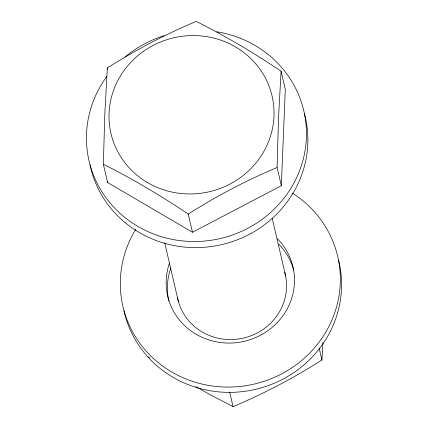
<?xml version="1.0" encoding="UTF-8"?>
<svg xmlns="http://www.w3.org/2000/svg" width="428" height="428" viewBox="0 0 428 428"><rect width="100%" height="100%" fill="white"/><g stroke="black" fill="none" stroke-linecap="round" stroke-linejoin="round"><path stroke-width="0.64" d="M103.357 164.288L104.817 113.88L107.326 67.95C135.606 50.012 165.283 34.32 196.185 21.4C225.588 36.027 253.815 52.89 281.073 71.182L285.305 89.377L281.335 185.715L192.477 232.265L107.588 182.483L103.357 164.288C132.755 178.92 160.982 195.778 188.245 214.07L192.477 232.265M281.335 185.715L277.103 167.519L278.564 117.112L281.073 71.182M107.588 182.483L107.642 181.151M195.73 386.548L210.704 394.99L233.046 406.6C263.948 393.68 293.624 377.988 321.904 360.05L322.974 342.475M188.245 214.07C216.52 196.131 246.196 180.439 277.103 167.519M148.158 356.818L149.811 357.894M319.101 347.985L321.904 360.05M272.197 218.2L285.669 276.081M229.649 392L233.046 406.6M164.737 242.901L178.358 301.43M107.326 67.95L107.631 69.25M304.378 113.506A110.264 105.336 -13.1 0 1 222.448 244.441A110.264 105.336 -13.1 0 1 89.987 164.823M216.771 31.779A110.264 105.336 -13.1 0 1 300.536 168.092A110.264 105.336 -13.1 0 1 146.258 230.847A110.264 105.336 -13.1 0 1 106.759 76.526M125.281 56.801A110.264 105.336 -13.1 0 1 164.004 35.679M277.462 238.781A64.323 61.445 -13.1 0 1 281.121 318.127A64.323 61.445 -13.1 0 1 200.133 336.413A64.323 61.445 -13.1 0 1 169.445 263.172M168.809 300.943A64.323 61.445 -13.1 0 1 170.89 267.853M278.692 244.072A64.323 61.445 -13.1 0 1 293.678 270.132M338.559 260.165A110.264 105.336 -13.1 0 1 255.8 389.282A110.264 105.336 -13.1 0 1 123.949 310.862M292.468 193.167A110.264 105.336 -13.1 0 1 322.364 337.526A110.264 105.336 -13.1 0 1 171.97 372.114A110.264 105.336 -13.1 0 1 135.869 229.178M284.722 272.208A55.132 52.665 -13.1 0 1 243.676 338.029A55.132 52.665 -13.1 0 1 177.481 297.54M147.473 182.563A82.7 79.003 -13.1 0 0 273.968 116.288A82.7 79.003 -13.1 0 0 153.122 45.416A82.7 79.003 -13.1 0 0 147.473 182.563"/></g></svg>
